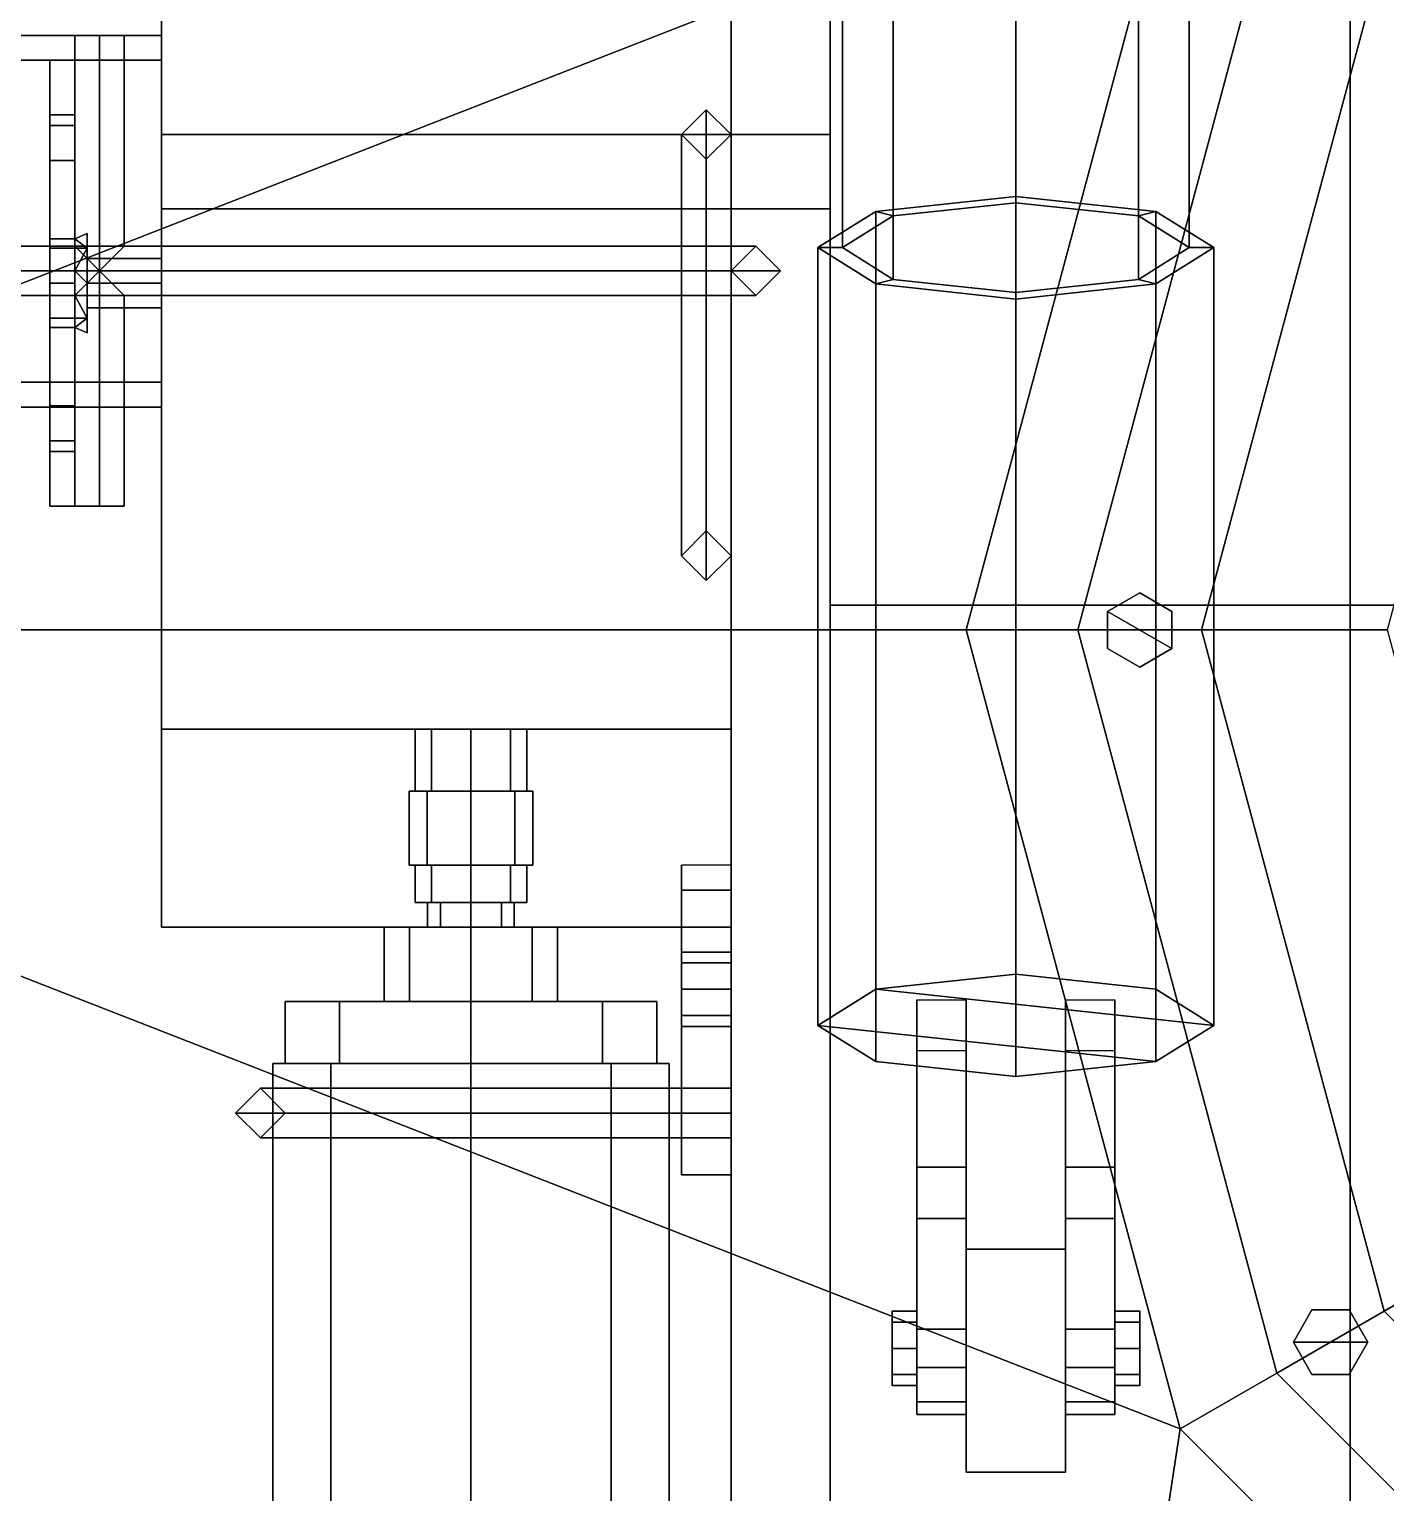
# Model space of a CAD drawing. Header units: millimetres. Extents: x -3.1 to 3.1, y -6.3 to 13.8.
# Drawn here: x -2.047 to -0.951, y -0.697 to 0.485 of the extents above; entities that cross this region are included whole.
import ezdxf

# ---------------------------------------------------------------- set-up
doc = ezdxf.new("R2010")
doc.units = ezdxf.units.MM
for name, color, linetype in [('cylinder1', 1, 'Continuous'), ('cylinder2', 6, 'Continuous'), ('gun', 1, 'Continuous'), ('turret', 2, 'Continuous'), ('turret_addons', 3, 'Continuous')]:
    doc.layers.add(name, color=color, linetype=linetype)

msp = doc.modelspace()

# ---------------------------------------------------------------- linework, layer by layer
for points in [[(-1.57, 2.7193), (-3.14, 0), (-2.9, 0, 0.56), (-1.45, 2.5115, 0.56)], [(-1.45, 2.5115, 0.56), (-2.9, 0, 0.56), (-2.77, 0, 0.56), (-1.385, 2.3989, 0.56)], [(-2.77, 0, 0.52), (-1.385, 2.3989, 0.52), (-1.385, 2.3989, 0.56), (-2.77, 0, 0.56)], [(-1.385, 2.3989, 0.52), (-2.77, 0, 0.52), (-1.1172, 0.645, 0.52)], [(-2.77, 0, 0.52), (-2.77, 0, 0.52), (-1.29, 0, 0.52), (-1.1172, 0.645, 0.52)], [(-1.1172, 0.645, 0.52), (-1.29, 0, 0.52), (-1.29, 0, 0.63), (-1.1172, 0.645, 0.63)], [(-1.1172, 0.645, 0.63), (-1.29, 0, 0.63), (-1.2, 0, 0.63), (-1.0392, 0.6, 0.63)], [(-1.0392, 0.6, 0.63), (-1.2, 0, 0.63), (-1.2, 0, 0.68), (-1.0392, 0.6, 0.68)], [(-1.0392, 0.6, 0.68), (-1.2, 0, 0.68), (-1.1, 0, 0.68), (-0.9526, 0.55, 0.68)], [(-0.9526, 0.55, 0.68), (-1.1, 0, 0.68), (-1.1, 0, 0.75), (-0.9526, 0.55, 0.75)], [(-1.15, 0.03, 0.68), (-1.176, 0.015, 0.68), (-1.176, 0.015, 0.71), (-1.15, 0.03, 0.71)], [(-1.176, 0.015, 0.71), (-1.124, -0.015, 0.71), (-1.124, 0.015, 0.71), (-1.15, 0.03, 0.71)], [(-1.124, 0.015, 0.68), (-1.15, 0.03, 0.68), (-1.15, 0.03, 0.71), (-1.124, 0.015, 0.71)], [(-1.176, 0.015, 0.68), (-1.176, -0.015, 0.68), (-1.176, -0.015, 0.71), (-1.176, 0.015, 0.71)], [(-1.176, -0.015, 0.71), (-1.15, -0.03, 0.71), (-1.124, -0.015, 0.71), (-1.176, 0.015, 0.71)], [(-1.124, -0.015, 0.68), (-1.124, 0.015, 0.68), (-1.124, 0.015, 0.71), (-1.124, -0.015, 0.71)], [(-3.14, 0), (-1.57, -2.7193), (-1.45, -2.5115, 0.56), (-2.9, 0, 0.56)], [(-2.9, 0, 0.56), (-1.45, -2.5115, 0.56), (-1.385, -2.3989, 0.56), (-2.77, 0, 0.56)], [(-2.77, 0, 0.52), (-2.77, 0, 0.52), (-1.1172, -0.645, 0.52), (-1.29, 0, 0.52)], [(-1.29, 0, 0.52), (-1.1172, -0.645, 0.52), (-1.1172, -0.645, 0.63), (-1.29, 0, 0.63)], [(-1.29, 0, 0.63), (-1.1172, -0.645, 0.63), (-1.0392, -0.6, 0.63), (-1.2, 0, 0.63)], [(-1.2, 0, 0.63), (-1.0392, -0.6, 0.63), (-1.0392, -0.6, 0.68), (-1.2, 0, 0.68)], [(-1.2, 0, 0.68), (-1.0392, -0.6, 0.68), (-0.9526, -0.55, 0.68), (-1.1, 0, 0.68)], [(-1.1, 0, 0.68), (-0.9526, -0.55, 0.68), (-0.9526, -0.55, 0.75), (-1.1, 0, 0.75)], [(-1.385, -2.3989, 0.52), (-2.77, 0, 0.52), (-2.77, 0, 0.56), (-1.385, -2.3989, 0.56)], [(-2.77, 0, 0.52), (-1.385, -2.3989, 0.52), (-1.1172, -0.645, 0.52)], [(-1.176, -0.015, 0.68), (-1.15, -0.03, 0.68), (-1.15, -0.03, 0.71), (-1.176, -0.015, 0.71)], [(-1.15, -0.03, 0.68), (-1.124, -0.015, 0.68), (-1.124, -0.015, 0.71), (-1.15, -0.03, 0.71)], [(-1.0392, -0.6, 0.68), (-0.6, -1.0392, 0.68), (-0.55, -0.9526, 0.68), (-0.9526, -0.55, 0.68)], [(-1.0109, -0.549, 0.68), (-1.0259, -0.575, 0.68), (-1.0259, -0.575, 0.71), (-1.0109, -0.549, 0.71)], [(-1.0259, -0.575, 0.71), (-0.9659, -0.575, 0.71), (-0.9809, -0.549, 0.71), (-1.0109, -0.549, 0.71)], [(-0.9809, -0.549, 0.68), (-1.0109, -0.549, 0.68), (-1.0109, -0.549, 0.71), (-0.9809, -0.549, 0.71)], [(-0.9659, -0.575, 0.68), (-0.9809, -0.549, 0.68), (-0.9809, -0.549, 0.71), (-0.9659, -0.575, 0.71)], [(-0.9526, -0.55, 0.68), (-0.55, -0.9526, 0.68), (-0.55, -0.9526, 0.75), (-0.9526, -0.55, 0.75)], [(-1.0259, -0.575, 0.68), (-1.0109, -0.601, 0.68), (-1.0109, -0.601, 0.71), (-1.0259, -0.575, 0.71)], [(-1.0109, -0.601, 0.71), (-0.9809, -0.601, 0.71), (-0.9659, -0.575, 0.71), (-1.0259, -0.575, 0.71)], [(-0.9809, -0.601, 0.68), (-0.9659, -0.575, 0.68), (-0.9659, -0.575, 0.71), (-0.9809, -0.601, 0.71)], [(-1.1172, -0.645, 0.63), (-0.645, -1.1172, 0.63), (-0.6, -1.0392, 0.63), (-1.0392, -0.6, 0.63)], [(-1.0392, -0.6, 0.63), (-0.6, -1.0392, 0.63), (-0.6, -1.0392, 0.68), (-1.0392, -0.6, 0.68)], [(-1.0109, -0.601, 0.68), (-0.9809, -0.601, 0.68), (-0.9809, -0.601, 0.71), (-1.0109, -0.601, 0.71)], [(-1.385, -2.3989, 0.52), (-1.385, -2.3989, 0.52), (-0.645, -1.1172, 0.52), (-1.1172, -0.645, 0.52)], [(-1.1172, -0.645, 0.52), (-0.645, -1.1172, 0.52), (-0.645, -1.1172, 0.63), (-1.1172, -0.645, 0.63)]]:
    msp.add_3dface(points)
at = {"layer": 'cylinder1'}
for points in [[(-1.3631, 0.3379, 2.0788), (-1.25, 0.3501, 2.0336), (-1.25, -0.2778, 1.8653), (-1.3631, -0.2899, 1.9106)], [(-1.349, 0.3343, 2.0925), (-1.25, 0.3449, 2.0529), (-1.25, 0.3501, 2.0336), (-1.3631, 0.3379, 2.0788)], [(-1.25, 0.3501, 2.0336), (-1.1369, 0.3379, 2.0788), (-1.1369, -0.2899, 1.9106), (-1.25, -0.2778, 1.8653)], [(-1.25, 0.3449, 2.0529), (-1.151, 0.3343, 2.0925), (-1.1369, 0.3379, 2.0788), (-1.25, 0.3501, 2.0336)], [(-1.41, 0.3087, 2.1881), (-1.3631, 0.3379, 2.0788), (-1.3631, -0.2899, 1.9106), (-1.41, -0.3192, 2.0199)], [(-1.39, 0.3087, 2.1881), (-1.349, 0.3343, 2.0925), (-1.3631, 0.3379, 2.0788), (-1.41, 0.3087, 2.1881)], [(-1.151, 0.3343, 2.0925), (-1.11, 0.3087, 2.1881), (-1.09, 0.3087, 2.1881), (-1.1369, 0.3379, 2.0788)], [(-1.1369, 0.3379, 2.0788), (-1.09, 0.3087, 2.1881), (-1.09, -0.3192, 2.0199), (-1.1369, -0.2899, 1.9106)], [(-1.349, 0.283, 2.2837), (-1.39, 0.3087, 2.1881), (-1.41, 0.3087, 2.1881), (-1.3631, 0.2794, 2.2974)], [(-1.3631, 0.2794, 2.2974), (-1.41, 0.3087, 2.1881), (-1.41, -0.3192, 2.0199), (-1.3631, -0.3485, 2.1292)], [(-1.11, 0.3087, 2.1881), (-1.151, 0.283, 2.2837), (-1.1369, 0.2794, 2.2974), (-1.09, 0.3087, 2.1881)], [(-1.09, 0.3087, 2.1881), (-1.1369, 0.2794, 2.2974), (-1.1369, -0.3485, 2.1292), (-1.09, -0.3192, 2.0199)], [(-1.25, 0.2724, 2.3233), (-1.349, 0.283, 2.2837), (-1.3631, 0.2794, 2.2974), (-1.25, 0.2672, 2.3427)], [(-1.25, 0.2672, 2.3427), (-1.3631, 0.2794, 2.2974), (-1.3631, -0.3485, 2.1292), (-1.25, -0.3606, 2.1744)], [(-1.151, 0.283, 2.2837), (-1.25, 0.2724, 2.3233), (-1.25, 0.2672, 2.3427), (-1.1369, 0.2794, 2.2974)], [(-1.1369, 0.2794, 2.2974), (-1.25, 0.2672, 2.3427), (-1.25, -0.3606, 2.1744), (-1.1369, -0.3485, 2.1292)], [(-1.1369, -0.2899, 1.9106), (-1.09, -0.3192, 2.0199), (-1.3631, -0.2899, 1.9106), (-1.25, -0.2778, 1.8653)], [(-1.09, -0.3192, 2.0199), (-1.1369, -0.3485, 2.1292), (-1.41, -0.3192, 2.0199), (-1.3631, -0.2899, 1.9106)], [(-1.33, -0.4337, 1.9064), (-1.33, -0.4751, 2.0609), (-1.33, -0.3399, 2.0972), (-1.33, -0.2985, 1.9426)], [(-1.29, -0.4337, 1.9064), (-1.33, -0.4337, 1.9064), (-1.33, -0.2985, 1.9426), (-1.29, -0.2985, 1.9426)], [(-1.29, -0.2985, 1.9426), (-1.29, -0.3399, 2.0972), (-1.29, -0.4751, 2.0609), (-1.29, -0.4337, 1.9064)], [(-1.21, -0.4337, 1.9064), (-1.21, -0.4751, 2.0609), (-1.21, -0.3399, 2.0972), (-1.21, -0.2985, 1.9426)], [(-1.17, -0.4337, 1.9064), (-1.21, -0.4337, 1.9064), (-1.21, -0.2985, 1.9426), (-1.17, -0.2985, 1.9426)], [(-1.17, -0.2985, 1.9426), (-1.17, -0.3399, 2.0972), (-1.17, -0.4751, 2.0609), (-1.17, -0.4337, 1.9064)], [(-1.1369, -0.3485, 2.1292), (-1.25, -0.3606, 2.1744), (-1.3631, -0.3485, 2.1292), (-1.41, -0.3192, 2.0199)], [(-1.29, -0.3399, 2.0972), (-1.33, -0.3399, 2.0972), (-1.33, -0.4751, 2.0609), (-1.29, -0.4751, 2.0609)], [(-1.17, -0.3399, 2.0972), (-1.21, -0.3399, 2.0972), (-1.21, -0.4751, 2.0609), (-1.17, -0.4751, 2.0609)], [(-1.33, -0.5645, 1.892), (-1.33, -0.5955, 2.008), (-1.33, -0.4751, 2.0609), (-1.33, -0.4337, 1.9064)], [(-1.29, -0.5645, 1.892), (-1.33, -0.5645, 1.892), (-1.33, -0.4337, 1.9064), (-1.29, -0.4337, 1.9064)], [(-1.29, -0.4337, 1.9064), (-1.29, -0.4751, 2.0609), (-1.29, -0.5955, 2.008), (-1.29, -0.5645, 1.892)], [(-1.21, -0.5645, 1.892), (-1.21, -0.5955, 2.008), (-1.21, -0.4751, 2.0609), (-1.21, -0.4337, 1.9064)], [(-1.17, -0.5645, 1.892), (-1.21, -0.5645, 1.892), (-1.21, -0.4337, 1.9064), (-1.17, -0.4337, 1.9064)], [(-1.17, -0.4337, 1.9064), (-1.17, -0.4751, 2.0609), (-1.17, -0.5955, 2.008), (-1.17, -0.5645, 1.892)], [(-1.29, -0.4751, 2.0609), (-1.33, -0.4751, 2.0609), (-1.33, -0.5955, 2.008), (-1.29, -0.5955, 2.008)], [(-1.17, -0.4751, 2.0609), (-1.21, -0.4751, 2.0609), (-1.21, -0.5955, 2.008), (-1.17, -0.5955, 2.008)], [(-1.33, -0.6231, 1.9177), (-1.33, -0.6335, 1.9564), (-1.33, -0.5955, 2.008), (-1.33, -0.5645, 1.892)], [(-1.29, -0.6231, 1.9177), (-1.33, -0.6231, 1.9177), (-1.33, -0.5645, 1.892), (-1.29, -0.5645, 1.892)], [(-1.29, -0.5645, 1.892), (-1.29, -0.5955, 2.008), (-1.29, -0.6335, 1.9564), (-1.29, -0.6231, 1.9177)], [(-1.21, -0.6231, 1.9177), (-1.21, -0.6335, 1.9564), (-1.21, -0.5955, 2.008), (-1.21, -0.5645, 1.892)], [(-1.17, -0.6231, 1.9177), (-1.21, -0.6231, 1.9177), (-1.21, -0.5645, 1.892), (-1.17, -0.5645, 1.892)], [(-1.17, -0.5645, 1.892), (-1.17, -0.5955, 2.008), (-1.17, -0.6335, 1.9564), (-1.17, -0.6231, 1.9177)], [(-1.29, -0.5955, 2.008), (-1.33, -0.5955, 2.008), (-1.33, -0.6335, 1.9564), (-1.29, -0.6335, 1.9564)], [(-1.17, -0.5955, 2.008), (-1.21, -0.5955, 2.008), (-1.21, -0.6335, 1.9564), (-1.17, -0.6335, 1.9564)], [(-1.29, -0.6335, 1.9564), (-1.33, -0.6335, 1.9564), (-1.33, -0.6231, 1.9177), (-1.29, -0.6231, 1.9177)], [(-1.17, -0.6335, 1.9564), (-1.21, -0.6335, 1.9564), (-1.21, -0.6231, 1.9177), (-1.17, -0.6231, 1.9177)]]:
    msp.add_3dface(points, dxfattribs=at)
at = {"layer": 'cylinder2'}
for points in [[(-1.349, 0.8172, 2.2219), (-1.25, 0.8278, 2.1823), (-1.25, 0.3449, 2.0529), (-1.349, 0.3343, 2.0925)], [(-1.25, 0.8278, 2.1823), (-1.151, 0.8172, 2.2219), (-1.151, 0.3343, 2.0925), (-1.25, 0.3449, 2.0529)], [(-1.39, 0.7916, 2.3175), (-1.349, 0.8172, 2.2219), (-1.349, 0.3343, 2.0925), (-1.39, 0.3087, 2.1881)], [(-1.151, 0.8172, 2.2219), (-1.11, 0.7916, 2.3175), (-1.11, 0.3087, 2.1881), (-1.151, 0.3343, 2.0925)], [(-1.349, 0.766, 2.4131), (-1.39, 0.7916, 2.3175), (-1.39, 0.3087, 2.1881), (-1.349, 0.283, 2.2837)], [(-1.11, 0.7916, 2.3175), (-1.151, 0.766, 2.4131), (-1.151, 0.283, 2.2837), (-1.11, 0.3087, 2.1881)], [(-1.25, 0.7554, 2.4528), (-1.349, 0.766, 2.4131), (-1.349, 0.283, 2.2837), (-1.25, 0.2724, 2.3233)], [(-1.151, 0.766, 2.4131), (-1.25, 0.7554, 2.4528), (-1.25, 0.2724, 2.3233), (-1.151, 0.283, 2.2837)]]:
    msp.add_3dface(points, dxfattribs=at)
at = {"layer": 'gun'}
for points in [[(-0.98, 0.99, 2.53), (-0.9214, 0.99, 2.3886), (-0.9214, -2.35, 2.3886), (-0.98, -2.35, 2.53)], [(-0.9214, 0.99, 2.6714), (-0.98, 0.99, 2.53), (-0.98, -2.35, 2.53), (-0.9214, -2.35, 2.6714)]]:
    msp.add_3dface(points, dxfattribs=at)
at = {"layer": 'turret'}
for points in [[(-1.48, 1.12, 1.27), (-1.48, 0.34, 2.47), (-1.48, 0.78, 2.69), (-1.48, 1.12, 1.87)], [(-1.48, 1.12, 1.27), (-1.48, -1.21, 1.27), (-1.48, -1.21, 2.05), (-1.48, 0.34, 2.47)], [(-1.4, 0.34, 2.47), (-1.4, 1.12, 1.33), (-1.4, 1.12, 1.87), (-1.4, 0.78, 2.69)], [(-1.4, 0.02, 1.33), (-0.16, 0.02, 1.33), (-0.16, 1.12, 1.33), (-1.4, 1.12, 1.33)], [(-1.4, 0.02, 1.67), (-1.4, 0.02, 1.33), (-1.4, 1.12, 1.33), (-1.4, 0.34, 2.47)], [(-0.55, 0.9526, 0.91), (-0.9526, 0.55, 0.91), (-0.8227, 0.475, 0.91), (-0.475, 0.8227, 0.91)], [(-1.48, 0.34, 2.47), (-1.48, 0.34, 2.63), (-1.48, 0.4, 2.69), (-1.48, 0.78, 2.69)], [(-1.48, 0.4, 2.69), (-1.4, 0.4, 2.69), (-1.4, 0.78, 2.69), (-1.48, 0.78, 2.69)], [(-1.4, 0.34, 2.63), (-1.4, 0.34, 2.47), (-1.4, 0.78, 2.69), (-1.4, 0.4, 2.69)], [(-0.9526, 0.55, 0.75), (-1.1, 0, 0.75), (-1.1, 0, 0.91), (-0.9526, 0.55, 0.91)], [(-0.9526, 0.55, 0.91), (-1.1, 0, 0.91), (-0.95, 0, 0.91), (-0.8227, 0.475, 0.91)], [(-1.48, 0.34, 2.63), (-1.4, 0.34, 2.63), (-1.4, 0.4, 2.69), (-1.48, 0.4, 2.69)], [(-1.48, 0.34, 2.47), (-1.4, 0.34, 2.47), (-1.4, 0.34, 2.63), (-1.48, 0.34, 2.63)], [(-1.48, -1.21, 2.05), (-1.4, -1.21, 2.05), (-1.4, 0.34, 2.47), (-1.48, 0.34, 2.47)], [(-1.4, -1.21, 1.67), (-1.4, 0.02, 1.67), (-1.4, 0.34, 2.47), (-1.4, -1.21, 2.05)], [(-1.4, -1.21, 1.67), (1.4, -1.21, 1.67), (1.4, 0.02, 1.67), (-1.4, 0.02, 1.67)], [(-1.4, 0.02, 1.67), (-0.16, 0.02, 1.67), (-0.16, 0.02, 1.33), (-1.4, 0.02, 1.33)], [(-1.1, 0, 0.75), (-0.9526, -0.55, 0.75), (-0.9526, -0.55, 0.91), (-1.1, 0, 0.91)], [(-1.1, 0, 0.91), (-0.9526, -0.55, 0.91), (-0.8227, -0.475, 0.91), (-0.95, 0, 0.91)], [(-1.48, -0.19, 2.24), (-1.52, -0.19, 2.24), (-1.52, -0.21, 2.35), (-1.48, -0.21, 2.35)], [(-1.52, -0.19, 2.24), (-1.52, -0.41, 2.18), (-1.52, -0.44, 2.25), (-1.52, -0.21, 2.35)], [(-1.52, -0.26, 2.48), (-1.52, -0.21, 2.4), (-1.52, -0.21, 2.4), (-1.52, -0.26, 2.42)], [(-1.52, -0.26, 2.42), (-1.52, -0.21, 2.4), (-1.52, -0.21, 2.4), (-1.52, -0.2688, 2.3988)], [(-1.52, -0.21, 2.4), (-1.52, -0.44, 2.31), (-1.52, -0.29, 2.39), (-1.52, -0.2688, 2.3988)], [(-1.52, -0.21, 2.4), (-1.48, -0.21, 2.4), (-1.48, -0.21, 2.35), (-1.52, -0.21, 2.35)], [(-1.52, -0.26, 2.48), (-1.48, -0.26, 2.48), (-1.48, -0.21, 2.4), (-1.52, -0.21, 2.4)], [(-1.52, -0.21, 2.35), (-1.52, -0.44, 2.25), (-1.52, -0.44, 2.31), (-1.52, -0.21, 2.4)], [(-1.48, -0.205, 2.3223), (-1.48, -0.205, 2.3223), (-1.48, -0.21, 2.35), (-1.48, -0.44, 2.2586)], [(-1.48, -0.21, 2.4), (-1.48, -0.26, 2.48), (-1.48, -0.26, 2.42), (-1.48, -0.21, 2.4)], [(-1.48, -0.21, 2.4), (-1.48, -0.26, 2.42), (-1.48, -0.2688, 2.3988), (-1.48, -0.21, 2.4)], [(-1.48, -0.44, 2.31), (-1.48, -0.21, 2.4), (-1.48, -0.2688, 2.3988), (-1.48, -0.29, 2.39)], [(-1.48, -0.44, 2.2586), (-1.48, -0.21, 2.35), (-1.48, -0.21, 2.4), (-1.48, -0.44, 2.31)], [(-1.52, -0.29, 2.45), (-1.52, -0.32, 2.48), (-1.52, -0.26, 2.48), (-1.52, -0.2688, 2.4412)], [(-1.52, -0.26, 2.48), (-1.52, -0.26, 2.42), (-1.52, -0.26, 2.42), (-1.52, -0.2688, 2.4412)], [(-1.52, -0.32, 2.48), (-1.48, -0.32, 2.48), (-1.48, -0.26, 2.48), (-1.52, -0.26, 2.48)], [(-1.48, -0.2688, 2.3988), (-1.48, -0.26, 2.42), (-1.52, -0.26, 2.42), (-1.52, -0.2688, 2.3988)], [(-1.48, -0.26, 2.42), (-1.48, -0.2688, 2.4412), (-1.52, -0.2688, 2.4412), (-1.52, -0.26, 2.42)], [(-1.48, -0.29, 2.39), (-1.48, -0.2688, 2.3988), (-1.52, -0.2688, 2.3988), (-1.52, -0.29, 2.39)], [(-1.48, -0.2688, 2.4412), (-1.48, -0.29, 2.45), (-1.52, -0.29, 2.45), (-1.52, -0.2688, 2.4412)], [(-1.48, -0.32, 2.48), (-1.48, -0.29, 2.45), (-1.48, -0.2688, 2.4412), (-1.48, -0.26, 2.48)], [(-1.48, -0.26, 2.42), (-1.48, -0.26, 2.48), (-1.48, -0.2688, 2.4412), (-1.48, -0.26, 2.42)], [(-1.52, -0.44, 2.31), (-1.52, -0.3112, 2.3988), (-1.52, -0.3112, 2.3988), (-1.52, -0.29, 2.39)], [(-1.52, -0.3112, 2.4412), (-1.52, -0.32, 2.48), (-1.52, -0.32, 2.48), (-1.52, -0.29, 2.45)], [(-1.48, -0.3112, 2.3988), (-1.48, -0.29, 2.39), (-1.52, -0.29, 2.39), (-1.52, -0.3112, 2.3988)], [(-1.48, -0.29, 2.45), (-1.48, -0.3112, 2.4412), (-1.52, -0.3112, 2.4412), (-1.52, -0.29, 2.45)], [(-1.48, -0.3112, 2.3988), (-1.48, -0.44, 2.31), (-1.48, -0.29, 2.39), (-1.48, -0.3112, 2.3988)], [(-1.48, -0.32, 2.48), (-1.48, -0.3112, 2.4412), (-1.48, -0.29, 2.45), (-1.48, -0.32, 2.48)], [(-1.52, -0.44, 2.31), (-1.52, -0.32, 2.42), (-1.52, -0.32, 2.42), (-1.52, -0.3112, 2.3988)], [(-1.52, -0.44, 2.31), (-1.52, -0.3112, 2.4412), (-1.52, -0.3112, 2.4412), (-1.52, -0.32, 2.42)], [(-1.52, -0.44, 2.31), (-1.52, -0.32, 2.48), (-1.52, -0.32, 2.48), (-1.52, -0.3112, 2.4412)], [(-1.48, -0.32, 2.42), (-1.48, -0.3112, 2.3988), (-1.52, -0.3112, 2.3988), (-1.52, -0.32, 2.42)], [(-1.48, -0.3112, 2.4412), (-1.48, -0.32, 2.42), (-1.52, -0.32, 2.42), (-1.52, -0.3112, 2.4412)], [(-1.48, -0.32, 2.42), (-1.48, -0.44, 2.31), (-1.48, -0.3112, 2.3988), (-1.48, -0.32, 2.42)], [(-1.48, -0.3112, 2.4412), (-1.48, -0.44, 2.31), (-1.48, -0.32, 2.42), (-1.48, -0.3112, 2.4412)], [(-1.48, -0.32, 2.48), (-1.48, -0.44, 2.31), (-1.48, -0.3112, 2.4412), (-1.48, -0.32, 2.48)], [(-1.52, -0.44, 2.31), (-1.48, -0.44, 2.31), (-1.48, -0.32, 2.48), (-1.52, -0.32, 2.48)], [(-1.52, -0.41, 2.18), (-1.48, -0.41, 2.18), (-1.48, -0.44, 2.25), (-1.52, -0.44, 2.25)], [(-1.52, -0.44, 2.25), (-1.48, -0.44, 2.25), (-1.48, -0.44, 2.31), (-1.52, -0.44, 2.31)], [(-0.9526, -0.55, 0.91), (-0.55, -0.9526, 0.91), (-0.475, -0.8227, 0.91), (-0.8227, -0.475, 0.91)], [(-1.29, -0.68, 1.99), (-1.29, -0.5, 1.99), (-1.29, -0.5, 1.67), (-1.29, -0.68, 1.67)], [(-1.29, -0.5, 1.99), (-1.21, -0.5, 1.99), (-1.21, -0.5, 1.67), (-1.29, -0.5, 1.67)], [(-1.29, -0.68, 1.99), (-1.21, -0.68, 1.99), (-1.21, -0.5, 1.99), (-1.29, -0.5, 1.99)], [(-1.21, -0.68, 1.67), (-1.21, -0.5, 1.67), (-1.21, -0.5, 1.99), (-1.21, -0.68, 1.99)], [(-1.35, -0.6012, 1.9712), (-1.35, -0.55, 1.95), (-1.35, -0.5588, 1.9288), (-1.35, -0.61, 1.95)], [(-1.33, -0.55, 1.95), (-1.33, -0.5588, 1.9288), (-1.35, -0.5588, 1.9288), (-1.35, -0.55, 1.95)], [(-1.35, -0.58, 1.98), (-1.35, -0.5588, 1.9712), (-1.35, -0.55, 1.95), (-1.35, -0.6012, 1.9712)], [(-1.33, -0.5588, 1.9712), (-1.33, -0.55, 1.95), (-1.35, -0.55, 1.95), (-1.35, -0.5588, 1.9712)], [(-1.17, -0.5588, 1.9288), (-1.17, -0.55, 1.95), (-1.15, -0.55, 1.95), (-1.15, -0.5588, 1.9288)], [(-1.17, -0.55, 1.95), (-1.17, -0.5588, 1.9712), (-1.15, -0.5588, 1.9712), (-1.15, -0.55, 1.95)], [(-1.15, -0.5588, 1.9712), (-1.15, -0.61, 1.95), (-1.15, -0.6012, 1.9288), (-1.15, -0.55, 1.95)], [(-1.15, -0.55, 1.95), (-1.15, -0.6012, 1.9288), (-1.15, -0.58, 1.92), (-1.15, -0.5588, 1.9288)], [(-0.9526, -0.55, 0.75), (-0.55, -0.9526, 0.75), (-0.55, -0.9526, 0.91), (-0.9526, -0.55, 0.91)], [(-1.35, -0.61, 1.95), (-1.35, -0.5588, 1.9288), (-1.35, -0.58, 1.92), (-1.35, -0.6012, 1.9288)], [(-1.33, -0.5588, 1.9288), (-1.33, -0.58, 1.92), (-1.35, -0.58, 1.92), (-1.35, -0.5588, 1.9288)], [(-1.33, -0.58, 1.98), (-1.33, -0.5588, 1.9712), (-1.35, -0.5588, 1.9712), (-1.35, -0.58, 1.98)], [(-1.17, -0.58, 1.92), (-1.17, -0.5588, 1.9288), (-1.15, -0.5588, 1.9288), (-1.15, -0.58, 1.92)], [(-1.17, -0.5588, 1.9712), (-1.17, -0.58, 1.98), (-1.15, -0.58, 1.98), (-1.15, -0.5588, 1.9712)], [(-1.15, -0.58, 1.98), (-1.15, -0.6012, 1.9712), (-1.15, -0.61, 1.95), (-1.15, -0.5588, 1.9712)], [(-1.33, -0.58, 1.92), (-1.33, -0.6012, 1.9288), (-1.35, -0.6012, 1.9288), (-1.35, -0.58, 1.92)], [(-1.33, -0.6012, 1.9712), (-1.33, -0.58, 1.98), (-1.35, -0.58, 1.98), (-1.35, -0.6012, 1.9712)], [(-1.17, -0.6012, 1.9288), (-1.17, -0.58, 1.92), (-1.15, -0.58, 1.92), (-1.15, -0.6012, 1.9288)], [(-1.17, -0.58, 1.98), (-1.17, -0.6012, 1.9712), (-1.15, -0.6012, 1.9712), (-1.15, -0.58, 1.98)], [(-1.33, -0.6012, 1.9288), (-1.33, -0.61, 1.95), (-1.35, -0.61, 1.95), (-1.35, -0.6012, 1.9288)], [(-1.33, -0.61, 1.95), (-1.33, -0.6012, 1.9712), (-1.35, -0.6012, 1.9712), (-1.35, -0.61, 1.95)], [(-1.17, -0.61, 1.95), (-1.17, -0.6012, 1.9288), (-1.15, -0.6012, 1.9288), (-1.15, -0.61, 1.95)], [(-1.17, -0.6012, 1.9712), (-1.17, -0.61, 1.95), (-1.15, -0.61, 1.95), (-1.15, -0.6012, 1.9712)], [(-1.29, -0.68, 1.67), (-1.21, -0.68, 1.67), (-1.21, -0.68, 1.99), (-1.29, -0.68, 1.99)]]:
    msp.add_3dface(points, dxfattribs=at)
at = {"layer": 'turret_addons'}
for points in [[(-1.94, 0.78, 2.36), (-1.94, 0.34, 2.36), (-1.94, 0.34, 2.63), (-1.94, 0.78, 2.69)], [(-1.48, 0.78, 2.36), (-1.48, 0.34, 2.36), (-1.94, 0.34, 2.36), (-1.94, 0.78, 2.36)], [(-1.94, 0.78, 2.69), (-1.94, 0.4, 2.69), (-1.48, 0.4, 2.69), (-1.48, 0.78, 2.69)], [(-1.94, 0.78, 2.69), (-1.94, 0.34, 2.63), (-1.94, 0.4, 2.69), (-1.94, 0.78, 2.69)], [(-1.94, 0.65, 2.05), (-1.94, 0.65, 1.37), (-1.94, -0.08, 1.68), (-1.94, -0.08, 2.05)], [(-1.94, -0.08, 1.68), (-1.94, 0.65, 1.37), (-1.94, -0.24, 1.37), (-1.94, -0.24, 1.68)], [(-1.94, -0.24, 1.37), (-1.94, 0.65, 1.37), (-1.48, 0.65, 1.37), (-1.48, -0.24, 1.37)], [(-1.48, -0.08, 2.05), (-1.48, 0.65, 2.05), (-1.94, 0.65, 2.05), (-1.94, -0.08, 2.05)], [(-1.94, 0.46, 1.95), (-1.94, 0.48, 1.93), (-2.08, 0.48, 1.93), (-2.08, 0.46, 1.95)], [(-1.94, 0.48, 1.93), (-1.94, 0.48, 1.77), (-2.08, 0.48, 1.77), (-2.08, 0.48, 1.93)], [(-2.01, 0.48, 0.81), (-1.99, 0.48, 0.79), (-1.99, 0.29, 0.79), (-2.01, 0.31, 0.81)], [(-1.99, 0.48, 0.83), (-2.01, 0.48, 0.81), (-2.01, 0.31, 0.81), (-1.99, 0.29, 0.83)], [(-2.01, 0.48, 0.81), (-1.99, 0.48, 0.83), (-1.97, 0.48, 0.81), (-1.99, 0.48, 0.79)], [(-1.99, 0.48, 0.79), (-1.97, 0.48, 0.81), (-1.97, 0.31, 0.81), (-1.99, 0.29, 0.79)], [(-1.97, 0.48, 0.81), (-1.99, 0.48, 0.83), (-1.99, 0.29, 0.83), (-1.97, 0.31, 0.81)], [(-1.94, 0.2, 1.95), (-1.94, 0.46, 1.95), (-2.08, 0.46, 1.95), (-2.08, 0.2, 1.95)], [(-2.03, 0.379, 1.471), (-2.03, 0.4159, 1.56), (-2.03, 0.46, 1.57), (-2.03, 0.4073, 1.4427)], [(-2.03, 0.4159, 1.58), (-2.03, 0.379, 1.669), (-2.03, 0.4073, 1.6973), (-2.03, 0.46, 1.57)], [(-2.03, 0.46, 1.57), (-2.03, 0.4159, 1.56), (-2.03, 0.4159, 1.58), (-2.03, 0.46, 1.57)], [(-2.03, 0.4073, 1.4427), (-2.03, 0.46, 1.57), (-2.01, 0.46, 1.57), (-2.01, 0.4073, 1.4427)], [(-2.03, 0.46, 1.57), (-2.03, 0.4073, 1.6973), (-2.01, 0.4073, 1.6973), (-2.01, 0.46, 1.57)], [(-2.03, 0.4159, 1.56), (-2.03, 0.3159, 1.56), (-2.03, 0.3159, 1.58), (-2.03, 0.4159, 1.58)], [(-2.01, 0.4159, 1.56), (-2.01, 0.3159, 1.56), (-2.03, 0.3159, 1.56), (-2.03, 0.4159, 1.56)], [(-2.03, 0.4159, 1.58), (-2.03, 0.3159, 1.58), (-2.01, 0.3159, 1.58), (-2.01, 0.4159, 1.58)], [(-2.03, 0.4159, 1.56), (-2.03, 0.379, 1.471), (-2.01, 0.379, 1.471), (-2.01, 0.4159, 1.56)], [(-2.03, 0.379, 1.669), (-2.03, 0.4159, 1.58), (-2.01, 0.4159, 1.58), (-2.01, 0.379, 1.669)], [(-1.52, 0.4, 2.11), (-1.5, 0.42, 2.09), (-1.5, 0.08, 2.09), (-1.52, 0.06, 2.11)], [(-1.5, 0.42, 2.09), (-1.52, 0.4, 2.11), (-1.52, 0.4, 2.36), (-1.5, 0.42, 2.36)], [(-1.5, 0.42, 2.09), (-1.48, 0.4, 2.11), (-1.48, 0.06, 2.11), (-1.5, 0.08, 2.09)], [(-1.48, 0.4, 2.11), (-1.5, 0.42, 2.09), (-1.5, 0.42, 2.36), (-1.48, 0.4, 2.36)], [(-2.03, 0.28, 1.39), (-2.03, 0.4073, 1.4427), (-2.01, 0.4073, 1.4427), (-2.01, 0.28, 1.39)], [(-2.03, 0.29, 1.4341), (-2.03, 0.379, 1.471), (-2.03, 0.4073, 1.4427), (-2.03, 0.28, 1.39)], [(-2.03, 0.4073, 1.6973), (-2.03, 0.28, 1.75), (-2.01, 0.28, 1.75), (-2.01, 0.4073, 1.6973)], [(-2.03, 0.379, 1.669), (-2.03, 0.29, 1.7059), (-2.03, 0.28, 1.75), (-2.03, 0.4073, 1.6973)], [(-1.94, 0.4, 2.69), (-1.94, 0.34, 2.63), (-1.48, 0.34, 2.63), (-1.48, 0.4, 2.69)], [(-1.5, 0.38, 2.13), (-1.52, 0.4, 2.11), (-1.52, 0.06, 2.11), (-1.5, 0.04, 2.13)], [(-1.52, 0.4, 2.11), (-1.5, 0.38, 2.13), (-1.5, 0.38, 2.36), (-1.52, 0.4, 2.36)], [(-1.48, 0.4, 2.11), (-1.5, 0.38, 2.13), (-1.5, 0.04, 2.13), (-1.48, 0.06, 2.11)], [(-1.5, 0.38, 2.13), (-1.48, 0.4, 2.11), (-1.48, 0.4, 2.36), (-1.5, 0.38, 2.36)], [(-2.03, 0.379, 1.471), (-2.03, 0.29, 1.4341), (-2.01, 0.29, 1.4341), (-2.01, 0.379, 1.471)], [(-2.03, 0.29, 1.7059), (-2.03, 0.379, 1.669), (-2.01, 0.379, 1.669), (-2.01, 0.29, 1.7059)], [(-1.94, 0.34, 2.63), (-1.94, 0.34, 2.36), (-1.48, 0.34, 2.36), (-1.48, 0.34, 2.63)], [(-2, 0.32, 1.57), (-2.01, 0.3159, 1.56), (-2.01, 0.3159, 1.58), (-2, 0.32, 1.57)], [(-2, 0.32, 1.57), (-2.01, 0.3159, 1.58), (-2, 0.3083, 1.5983), (-2, 0.32, 1.57)], [(-2, 0.3083, 1.5417), (-2.01, 0.3159, 1.56), (-2, 0.32, 1.57), (-2, 0.3083, 1.5417)], [(-2.4, 0.29, 0.79), (-2.38, 0.31, 0.81), (-1.46, 0.31, 0.81), (-1.44, 0.29, 0.79)], [(-2.38, 0.31, 0.81), (-2.36, 0.29, 0.83), (-1.48, 0.29, 0.83), (-1.46, 0.31, 0.81)], [(-2.03, 0.3083, 1.5417), (-2.03, 0.2517, 1.5417), (-2.03, 0.2441, 1.56), (-2.03, 0.3159, 1.56)], [(-2.03, 0.3159, 1.56), (-2.03, 0.2441, 1.56), (-2.03, 0.2441, 1.58), (-2.03, 0.3159, 1.58)], [(-2.03, 0.3159, 1.58), (-2.03, 0.2441, 1.58), (-2.03, 0.2517, 1.5983), (-2.03, 0.3083, 1.5983)], [(-2.03, 0.3083, 1.5417), (-2.03, 0.3159, 1.56), (-2.01, 0.3159, 1.56), (-2, 0.3083, 1.5417)], [(-2.03, 0.3159, 1.58), (-2.03, 0.3083, 1.5983), (-2, 0.3083, 1.5983), (-2.01, 0.3159, 1.58)], [(-2.03, 0.29, 1.5341), (-2.03, 0.27, 1.5341), (-2.03, 0.2517, 1.5417), (-2.03, 0.3083, 1.5417)], [(-2.03, 0.3083, 1.5983), (-2.03, 0.2517, 1.5983), (-2.03, 0.27, 1.6059), (-2.03, 0.29, 1.6059)], [(-2.03, 0.29, 1.5341), (-2.03, 0.3083, 1.5417), (-2, 0.3083, 1.5417), (-2.01, 0.29, 1.5341)], [(-2.03, 0.3083, 1.5983), (-2.03, 0.29, 1.6059), (-2.01, 0.29, 1.6059), (-2, 0.3083, 1.5983)], [(-2, 0.28, 1.53), (-2.01, 0.29, 1.5341), (-2, 0.3083, 1.5417), (-2, 0.28, 1.53)], [(-2, 0.3083, 1.5983), (-2.01, 0.29, 1.6059), (-2, 0.28, 1.61), (-2, 0.3083, 1.5983)], [(-1.46, 0.31, 0.81), (-1.48, 0.29, 0.83), (-1.48, 0.29, 1.27), (-1.46, 0.31, 1.27)], [(-1.44, 0.29, 0.79), (-1.46, 0.31, 0.81), (-1.46, 0.31, 1.27), (-1.44, 0.29, 1.27)], [(-2, 0.28, 1.55), (-2, 0.3, 1.57), (-1.94, 0.3, 1.57), (-1.94, 0.28, 1.55)], [(-2, 0.3, 1.57), (-2, 0.28, 1.59), (-1.94, 0.28, 1.59), (-1.94, 0.3, 1.57)], [(-2.38, 0.27, 0.81), (-2.4, 0.29, 0.79), (-1.44, 0.29, 0.79), (-1.46, 0.27, 0.81)], [(-2.36, 0.29, 0.83), (-2.38, 0.27, 0.81), (-1.46, 0.27, 0.81), (-1.48, 0.29, 0.83)], [(-2.03, 0.29, 1.4341), (-2.03, 0.29, 1.5341), (-2.01, 0.29, 1.5341), (-2.01, 0.29, 1.4341)], [(-2.03, 0.27, 1.4341), (-2.03, 0.27, 1.5341), (-2.03, 0.29, 1.5341), (-2.03, 0.29, 1.4341)], [(-2.03, 0.28, 1.39), (-2.03, 0.27, 1.4341), (-2.03, 0.29, 1.4341), (-2.03, 0.28, 1.39)], [(-2.01, 0.29, 1.7059), (-2.01, 0.29, 1.6059), (-2.03, 0.29, 1.6059), (-2.03, 0.29, 1.7059)], [(-2.03, 0.29, 1.7059), (-2.03, 0.29, 1.6059), (-2.03, 0.27, 1.6059), (-2.03, 0.27, 1.7059)], [(-2.03, 0.28, 1.75), (-2.03, 0.29, 1.7059), (-2.03, 0.27, 1.7059), (-2.03, 0.28, 1.75)], [(-1.99, 0.1, 0.79), (-2.01, 0.1, 0.81), (-2.01, 0.27, 0.81), (-1.99, 0.29, 0.79)], [(-2.01, 0.1, 0.81), (-1.99, 0.1, 0.83), (-1.99, 0.29, 0.83), (-2.01, 0.27, 0.81)], [(-2, 0.28, 1.53), (-2.01, 0.27, 1.5341), (-2.01, 0.29, 1.5341), (-2, 0.28, 1.53)], [(-2, 0.28, 1.61), (-2.01, 0.29, 1.6059), (-2.01, 0.27, 1.6059), (-2, 0.28, 1.61)], [(-1.97, 0.1, 0.81), (-1.99, 0.1, 0.79), (-1.99, 0.29, 0.79), (-1.97, 0.27, 0.81)], [(-1.99, 0.1, 0.83), (-1.97, 0.1, 0.81), (-1.97, 0.27, 0.81), (-1.99, 0.29, 0.83)], [(-1.48, 0.29, 0.83), (-1.46, 0.27, 0.81), (-1.46, 0.27, 1.27), (-1.48, 0.29, 1.27)], [(-1.46, 0.27, 0.81), (-1.44, 0.29, 0.79), (-1.44, 0.29, 1.27), (-1.46, 0.27, 1.27)], [(-2.03, 0.1527, 1.4427), (-2.03, 0.28, 1.39), (-2.01, 0.28, 1.39), (-2.01, 0.1527, 1.4427)], [(-2.03, 0.181, 1.471), (-2.03, 0.27, 1.4341), (-2.03, 0.28, 1.39), (-2.03, 0.1527, 1.4427)], [(-2.03, 0.28, 1.75), (-2.03, 0.1527, 1.6973), (-2.01, 0.1527, 1.6973), (-2.01, 0.28, 1.75)], [(-2.03, 0.27, 1.7059), (-2.03, 0.181, 1.669), (-2.03, 0.1527, 1.6973), (-2.03, 0.28, 1.75)], [(-2, 0.2517, 1.5417), (-2.01, 0.27, 1.5341), (-2, 0.28, 1.53), (-2, 0.2517, 1.5417)], [(-2, 0.28, 1.61), (-2.01, 0.27, 1.6059), (-2, 0.2517, 1.5983), (-2, 0.28, 1.61)], [(-2, 0.26, 1.57), (-2, 0.28, 1.55), (-1.94, 0.28, 1.55), (-1.94, 0.26, 1.57)], [(-2, 0.28, 1.59), (-2, 0.26, 1.57), (-1.94, 0.26, 1.57), (-1.94, 0.28, 1.59)], [(-2.01, 0.27, 1.4341), (-2.01, 0.27, 1.5341), (-2.03, 0.27, 1.5341), (-2.03, 0.27, 1.4341)], [(-2.03, 0.27, 1.4341), (-2.03, 0.181, 1.471), (-2.01, 0.181, 1.471), (-2.01, 0.27, 1.4341)], [(-2.03, 0.2517, 1.5417), (-2.03, 0.27, 1.5341), (-2.01, 0.27, 1.5341), (-2, 0.2517, 1.5417)], [(-2.03, 0.27, 1.7059), (-2.03, 0.27, 1.6059), (-2.01, 0.27, 1.6059), (-2.01, 0.27, 1.7059)], [(-2.03, 0.181, 1.669), (-2.03, 0.27, 1.7059), (-2.01, 0.27, 1.7059), (-2.01, 0.181, 1.669)], [(-2.03, 0.27, 1.6059), (-2.03, 0.2517, 1.5983), (-2, 0.2517, 1.5983), (-2.01, 0.27, 1.6059)], [(-2.03, 0.2517, 1.5983), (-2.03, 0.2441, 1.58), (-2.01, 0.2441, 1.58), (-2, 0.2517, 1.5983)], [(-2.03, 0.2441, 1.56), (-2.03, 0.2517, 1.5417), (-2, 0.2517, 1.5417), (-2.01, 0.2441, 1.56)], [(-2, 0.2517, 1.5983), (-2.01, 0.2441, 1.58), (-2, 0.24, 1.57), (-2, 0.2517, 1.5983)], [(-2, 0.24, 1.57), (-2.01, 0.2441, 1.56), (-2, 0.2517, 1.5417), (-2, 0.24, 1.57)], [(-2.03, 0.1441, 1.56), (-2.03, 0.2441, 1.56), (-2.01, 0.2441, 1.56), (-2.01, 0.1441, 1.56)], [(-2.01, 0.1441, 1.58), (-2.01, 0.2441, 1.58), (-2.03, 0.2441, 1.58), (-2.03, 0.1441, 1.58)], [(-2.03, 0.1441, 1.58), (-2.03, 0.2441, 1.58), (-2.03, 0.2441, 1.56), (-2.03, 0.1441, 1.56)], [(-2, 0.24, 1.57), (-2.01, 0.2441, 1.58), (-2.01, 0.2441, 1.56), (-2, 0.24, 1.57)], [(-1.94, 0.18, 1.93), (-1.94, 0.2, 1.95), (-2.08, 0.2, 1.95), (-2.08, 0.18, 1.93)], [(-1.94, 0.18, 1.77), (-1.94, 0.18, 1.93), (-2.08, 0.18, 1.93), (-2.08, 0.18, 1.77)], [(-2.03, 0.181, 1.471), (-2.03, 0.1441, 1.56), (-2.01, 0.1441, 1.56), (-2.01, 0.181, 1.471)], [(-2.03, 0.1441, 1.58), (-2.03, 0.181, 1.669), (-2.01, 0.181, 1.669), (-2.01, 0.1441, 1.58)], [(-2.03, 0.1441, 1.56), (-2.03, 0.181, 1.471), (-2.03, 0.1527, 1.4427), (-2.03, 0.1, 1.57)], [(-2.03, 0.181, 1.669), (-2.03, 0.1441, 1.58), (-2.03, 0.1, 1.57), (-2.03, 0.1527, 1.6973)], [(-2.03, 0.1, 1.57), (-2.03, 0.1527, 1.4427), (-2.01, 0.1527, 1.4427), (-2.01, 0.1, 1.57)], [(-2.03, 0.1527, 1.6973), (-2.03, 0.1, 1.57), (-2.01, 0.1, 1.57), (-2.01, 0.1527, 1.6973)], [(-2.03, 0.1, 1.57), (-2.03, 0.1441, 1.58), (-2.03, 0.1441, 1.56), (-2.03, 0.1, 1.57)], [(-2.01, 0.1, 0.81), (-1.99, 0.1, 0.79), (-1.97, 0.1, 0.81), (-1.99, 0.1, 0.83)], [(-1.5, 0.08, 2.05), (-1.52, 0.06, 2.05), (-1.52, 0.06, 2.11), (-1.5, 0.08, 2.09)], [(-1.48, 0.06, 2.05), (-1.5, 0.08, 2.05), (-1.5, 0.08, 2.09), (-1.48, 0.06, 2.11)], [(-1.52, 0.06, 2.05), (-1.5, 0.04, 2.05), (-1.5, 0.04, 2.13), (-1.52, 0.06, 2.11)], [(-1.5, 0.04, 2.05), (-1.48, 0.06, 2.05), (-1.48, 0.06, 2.11), (-1.5, 0.04, 2.13)], [(-1.94, -0.08, 2.05), (-1.94, -0.08, 1.68), (-1.48, -0.08, 1.68), (-1.48, -0.08, 2.05)], [(-1.48, -0.24, 1.68), (-1.48, -0.08, 1.68), (-1.94, -0.08, 1.68), (-1.94, -0.24, 1.68)], [(-1.7218, -0.13, 1.8282), (-1.735, -0.13, 1.86), (-1.735, -0.08, 1.86), (-1.7218, -0.08, 1.8282)], [(-1.735, -0.13, 1.86), (-1.7218, -0.13, 1.8918), (-1.7218, -0.08, 1.8918), (-1.735, -0.08, 1.86)], [(-1.69, -0.13, 1.815), (-1.7218, -0.13, 1.8282), (-1.7218, -0.08, 1.8282), (-1.69, -0.08, 1.815)], [(-1.7218, -0.13, 1.8918), (-1.69, -0.13, 1.905), (-1.69, -0.08, 1.905), (-1.7218, -0.08, 1.8918)], [(-1.6582, -0.13, 1.8282), (-1.69, -0.13, 1.815), (-1.69, -0.08, 1.815), (-1.6582, -0.08, 1.8282)], [(-1.69, -0.13, 1.905), (-1.6582, -0.13, 1.8918), (-1.6582, -0.08, 1.8918), (-1.69, -0.08, 1.905)], [(-1.645, -0.13, 1.86), (-1.6582, -0.13, 1.8282), (-1.6582, -0.08, 1.8282), (-1.645, -0.08, 1.86)], [(-1.6582, -0.13, 1.8918), (-1.645, -0.13, 1.86), (-1.645, -0.08, 1.86), (-1.6582, -0.08, 1.8918)], [(-1.7218, -0.13, 1.8918), (-1.735, -0.13, 1.86), (-1.74, -0.13, 1.86), (-1.7254, -0.13, 1.8954)], [(-1.735, -0.13, 1.86), (-1.7218, -0.13, 1.8282), (-1.7254, -0.13, 1.8246), (-1.74, -0.13, 1.86)], [(-1.7254, -0.19, 1.8246), (-1.74, -0.19, 1.86), (-1.74, -0.13, 1.86), (-1.7254, -0.13, 1.8246)], [(-1.74, -0.19, 1.86), (-1.7254, -0.19, 1.8954), (-1.7254, -0.13, 1.8954), (-1.74, -0.13, 1.86)], [(-1.7218, -0.13, 1.8282), (-1.69, -0.13, 1.815), (-1.69, -0.13, 1.81), (-1.7254, -0.13, 1.8246)], [(-1.69, -0.13, 1.905), (-1.7218, -0.13, 1.8918), (-1.7254, -0.13, 1.8954), (-1.69, -0.13, 1.91)], [(-1.69, -0.19, 1.81), (-1.7254, -0.19, 1.8246), (-1.7254, -0.13, 1.8246), (-1.69, -0.13, 1.81)], [(-1.7254, -0.19, 1.8954), (-1.69, -0.19, 1.91), (-1.69, -0.13, 1.91), (-1.7254, -0.13, 1.8954)], [(-1.69, -0.13, 1.815), (-1.6582, -0.13, 1.8282), (-1.6546, -0.13, 1.8246), (-1.69, -0.13, 1.81)], [(-1.6582, -0.13, 1.8918), (-1.69, -0.13, 1.905), (-1.69, -0.13, 1.91), (-1.6546, -0.13, 1.8954)], [(-1.6546, -0.19, 1.8246), (-1.69, -0.19, 1.81), (-1.69, -0.13, 1.81), (-1.6546, -0.13, 1.8246)], [(-1.69, -0.19, 1.91), (-1.6546, -0.19, 1.8954), (-1.6546, -0.13, 1.8954), (-1.69, -0.13, 1.91)], [(-1.6582, -0.13, 1.8282), (-1.645, -0.13, 1.86), (-1.64, -0.13, 1.86), (-1.6546, -0.13, 1.8246)], [(-1.645, -0.13, 1.86), (-1.6582, -0.13, 1.8918), (-1.6546, -0.13, 1.8954), (-1.64, -0.13, 1.86)], [(-1.64, -0.19, 1.86), (-1.6546, -0.19, 1.8246), (-1.6546, -0.13, 1.8246), (-1.64, -0.13, 1.86)], [(-1.6546, -0.19, 1.8954), (-1.64, -0.19, 1.86), (-1.64, -0.13, 1.86), (-1.6546, -0.13, 1.8954)], [(-1.735, -0.19, 1.86), (-1.7218, -0.19, 1.8918), (-1.7254, -0.19, 1.8954), (-1.74, -0.19, 1.86)], [(-1.7218, -0.19, 1.8282), (-1.735, -0.19, 1.86), (-1.74, -0.19, 1.86), (-1.7254, -0.19, 1.8246)], [(-1.7218, -0.22, 1.8282), (-1.735, -0.22, 1.86), (-1.735, -0.19, 1.86), (-1.7218, -0.19, 1.8282)], [(-1.735, -0.22, 1.86), (-1.7218, -0.22, 1.8918), (-1.7218, -0.19, 1.8918), (-1.735, -0.19, 1.86)], [(-1.69, -0.19, 1.815), (-1.7218, -0.19, 1.8282), (-1.7254, -0.19, 1.8246), (-1.69, -0.19, 1.81)], [(-1.7218, -0.19, 1.8918), (-1.69, -0.19, 1.905), (-1.69, -0.19, 1.91), (-1.7254, -0.19, 1.8954)], [(-1.69, -0.22, 1.815), (-1.7218, -0.22, 1.8282), (-1.7218, -0.19, 1.8282), (-1.69, -0.19, 1.815)], [(-1.7218, -0.22, 1.8918), (-1.69, -0.22, 1.905), (-1.69, -0.19, 1.905), (-1.7218, -0.19, 1.8918)], [(-1.6582, -0.19, 1.8282), (-1.69, -0.19, 1.815), (-1.69, -0.19, 1.81), (-1.6546, -0.19, 1.8246)], [(-1.69, -0.19, 1.905), (-1.6582, -0.19, 1.8918), (-1.6546, -0.19, 1.8954), (-1.69, -0.19, 1.91)], [(-1.6582, -0.22, 1.8282), (-1.69, -0.22, 1.815), (-1.69, -0.19, 1.815), (-1.6582, -0.19, 1.8282)], [(-1.69, -0.22, 1.905), (-1.6582, -0.22, 1.8918), (-1.6582, -0.19, 1.8918), (-1.69, -0.19, 1.905)], [(-1.645, -0.19, 1.86), (-1.6582, -0.19, 1.8282), (-1.6546, -0.19, 1.8246), (-1.64, -0.19, 1.86)], [(-1.6582, -0.19, 1.8918), (-1.645, -0.19, 1.86), (-1.64, -0.19, 1.86), (-1.6546, -0.19, 1.8954)], [(-1.645, -0.22, 1.86), (-1.6582, -0.22, 1.8282), (-1.6582, -0.19, 1.8282), (-1.645, -0.19, 1.86)], [(-1.6582, -0.22, 1.8918), (-1.645, -0.22, 1.86), (-1.645, -0.19, 1.86), (-1.6582, -0.19, 1.8918)], [(-1.725, -0.22, 1.86), (-1.7147, -0.22, 1.8847), (-1.7218, -0.22, 1.8918), (-1.735, -0.22, 1.86)], [(-1.7147, -0.22, 1.8353), (-1.725, -0.22, 1.86), (-1.735, -0.22, 1.86), (-1.7218, -0.22, 1.8282)], [(-1.7147, -0.24, 1.8353), (-1.725, -0.24, 1.86), (-1.725, -0.22, 1.86), (-1.7147, -0.22, 1.8353)], [(-1.725, -0.24, 1.86), (-1.7147, -0.24, 1.8847), (-1.7147, -0.22, 1.8847), (-1.725, -0.22, 1.86)], [(-1.69, -0.22, 1.825), (-1.7147, -0.22, 1.8353), (-1.7218, -0.22, 1.8282), (-1.69, -0.22, 1.815)], [(-1.7147, -0.22, 1.8847), (-1.69, -0.22, 1.895), (-1.69, -0.22, 1.905), (-1.7218, -0.22, 1.8918)], [(-1.69, -0.24, 1.825), (-1.7147, -0.24, 1.8353), (-1.7147, -0.22, 1.8353), (-1.69, -0.22, 1.825)], [(-1.7147, -0.24, 1.8847), (-1.69, -0.24, 1.895), (-1.69, -0.22, 1.895), (-1.7147, -0.22, 1.8847)], [(-1.6653, -0.22, 1.8353), (-1.69, -0.22, 1.825), (-1.69, -0.22, 1.815), (-1.6582, -0.22, 1.8282)], [(-1.69, -0.22, 1.895), (-1.6653, -0.22, 1.8847), (-1.6582, -0.22, 1.8918), (-1.69, -0.22, 1.905)], [(-1.6653, -0.24, 1.8353), (-1.69, -0.24, 1.825), (-1.69, -0.22, 1.825), (-1.6653, -0.22, 1.8353)], [(-1.69, -0.24, 1.895), (-1.6653, -0.24, 1.8847), (-1.6653, -0.22, 1.8847), (-1.69, -0.22, 1.895)], [(-1.655, -0.22, 1.86), (-1.6653, -0.22, 1.8353), (-1.6582, -0.22, 1.8282), (-1.645, -0.22, 1.86)], [(-1.6653, -0.22, 1.8847), (-1.655, -0.22, 1.86), (-1.645, -0.22, 1.86), (-1.6582, -0.22, 1.8918)], [(-1.655, -0.24, 1.86), (-1.6653, -0.24, 1.8353), (-1.6653, -0.22, 1.8353), (-1.655, -0.22, 1.86)], [(-1.6653, -0.24, 1.8847), (-1.655, -0.24, 1.86), (-1.655, -0.22, 1.86), (-1.6653, -0.22, 1.8847)], [(-1.94, -0.24, 1.68), (-1.94, -0.24, 1.37), (-1.48, -0.24, 1.37), (-1.48, -0.24, 1.68)], [(-1.76, -0.24, 1.86), (-1.7395, -0.24, 1.9095), (-1.7147, -0.24, 1.8847), (-1.725, -0.24, 1.86)], [(-1.7395, -0.24, 1.8105), (-1.76, -0.24, 1.86), (-1.725, -0.24, 1.86), (-1.7147, -0.24, 1.8353)], [(-1.7395, -0.3, 1.8105), (-1.76, -0.3, 1.86), (-1.76, -0.24, 1.86), (-1.7395, -0.24, 1.8105)], [(-1.76, -0.3, 1.86), (-1.7395, -0.3, 1.9095), (-1.7395, -0.24, 1.9095), (-1.76, -0.24, 1.86)], [(-1.69, -0.24, 1.79), (-1.7395, -0.24, 1.8105), (-1.7147, -0.24, 1.8353), (-1.69, -0.24, 1.825)], [(-1.7395, -0.24, 1.9095), (-1.69, -0.24, 1.93), (-1.69, -0.24, 1.895), (-1.7147, -0.24, 1.8847)], [(-1.69, -0.3, 1.79), (-1.7395, -0.3, 1.8105), (-1.7395, -0.24, 1.8105), (-1.69, -0.24, 1.79)], [(-1.7395, -0.3, 1.9095), (-1.69, -0.3, 1.93), (-1.69, -0.24, 1.93), (-1.7395, -0.24, 1.9095)], [(-1.6405, -0.24, 1.8105), (-1.69, -0.24, 1.79), (-1.69, -0.24, 1.825), (-1.6653, -0.24, 1.8353)], [(-1.69, -0.24, 1.93), (-1.6405, -0.24, 1.9095), (-1.6653, -0.24, 1.8847), (-1.69, -0.24, 1.895)], [(-1.6405, -0.3, 1.8105), (-1.69, -0.3, 1.79), (-1.69, -0.24, 1.79), (-1.6405, -0.24, 1.8105)], [(-1.69, -0.3, 1.93), (-1.6405, -0.3, 1.9095), (-1.6405, -0.24, 1.9095), (-1.69, -0.24, 1.93)], [(-1.62, -0.24, 1.86), (-1.6405, -0.24, 1.8105), (-1.6653, -0.24, 1.8353), (-1.655, -0.24, 1.86)], [(-1.6405, -0.24, 1.9095), (-1.62, -0.24, 1.86), (-1.655, -0.24, 1.86), (-1.6653, -0.24, 1.8847)], [(-1.62, -0.3, 1.86), (-1.6405, -0.3, 1.8105), (-1.6405, -0.24, 1.8105), (-1.62, -0.24, 1.86)], [(-1.6405, -0.3, 1.9095), (-1.62, -0.3, 1.86), (-1.62, -0.24, 1.86), (-1.6405, -0.24, 1.9095)], [(-1.84, -0.3, 1.86), (-1.7961, -0.3, 1.9661), (-1.7395, -0.3, 1.9095), (-1.76, -0.3, 1.86)], [(-1.84, -0.35, 1.86), (-1.7961, -0.35, 1.9661), (-1.7961, -0.3, 1.9661), (-1.84, -0.3, 1.86)], [(-1.7961, -0.3, 1.7539), (-1.84, -0.3, 1.86), (-1.76, -0.3, 1.86), (-1.7395, -0.3, 1.8105)], [(-1.7961, -0.35, 1.7539), (-1.84, -0.35, 1.86), (-1.84, -0.3, 1.86), (-1.7961, -0.3, 1.7539)], [(-1.7961, -0.3, 1.9661), (-1.69, -0.3, 2.01), (-1.69, -0.3, 1.93), (-1.7395, -0.3, 1.9095)], [(-1.69, -0.3, 1.71), (-1.7961, -0.3, 1.7539), (-1.7395, -0.3, 1.8105), (-1.69, -0.3, 1.79)], [(-1.69, -0.35, 1.71), (-1.7961, -0.35, 1.7539), (-1.7961, -0.3, 1.7539), (-1.69, -0.3, 1.71)], [(-1.7961, -0.35, 1.9661), (-1.69, -0.35, 2.01), (-1.69, -0.3, 2.01), (-1.7961, -0.3, 1.9661)], [(-1.69, -0.3, 2.01), (-1.5839, -0.3, 1.9661), (-1.6405, -0.3, 1.9095), (-1.69, -0.3, 1.93)], [(-1.5839, -0.3, 1.7539), (-1.69, -0.3, 1.71), (-1.69, -0.3, 1.79), (-1.6405, -0.3, 1.8105)], [(-1.5839, -0.35, 1.7539), (-1.69, -0.35, 1.71), (-1.69, -0.3, 1.71), (-1.5839, -0.3, 1.7539)], [(-1.69, -0.35, 2.01), (-1.5839, -0.35, 1.9661), (-1.5839, -0.3, 1.9661), (-1.69, -0.3, 2.01)], [(-1.5839, -0.3, 1.9661), (-1.54, -0.3, 1.86), (-1.62, -0.3, 1.86), (-1.6405, -0.3, 1.9095)], [(-1.54, -0.3, 1.86), (-1.5839, -0.3, 1.7539), (-1.6405, -0.3, 1.8105), (-1.62, -0.3, 1.86)], [(-1.5839, -0.35, 1.9661), (-1.54, -0.35, 1.86), (-1.54, -0.3, 1.86), (-1.5839, -0.3, 1.9661)], [(-1.54, -0.35, 1.86), (-1.5839, -0.35, 1.7539), (-1.5839, -0.3, 1.7539), (-1.54, -0.3, 1.86)], [(-1.85, -0.35, 1.86), (-1.8031, -0.35, 1.9731), (-1.7961, -0.35, 1.9661), (-1.84, -0.35, 1.86)], [(-1.85, -0.85, 1.86), (-1.8031, -0.85, 1.9731), (-1.8031, -0.35, 1.9731), (-1.85, -0.35, 1.86)], [(-1.8031, -0.35, 1.7469), (-1.85, -0.35, 1.86), (-1.84, -0.35, 1.86), (-1.7961, -0.35, 1.7539)], [(-1.8031, -0.85, 1.7469), (-1.85, -0.85, 1.86), (-1.85, -0.35, 1.86), (-1.8031, -0.35, 1.7469)], [(-1.69, -0.35, 1.7), (-1.8031, -0.35, 1.7469), (-1.7961, -0.35, 1.7539), (-1.69, -0.35, 1.71)], [(-1.69, -0.85, 1.7), (-1.8031, -0.85, 1.7469), (-1.8031, -0.35, 1.7469), (-1.69, -0.35, 1.7)], [(-1.8031, -0.35, 1.9731), (-1.69, -0.35, 2.02), (-1.69, -0.35, 2.01), (-1.7961, -0.35, 1.9661)], [(-1.8031, -0.85, 1.9731), (-1.69, -0.85, 2.02), (-1.69, -0.35, 2.02), (-1.8031, -0.35, 1.9731)], [(-1.5769, -0.35, 1.7469), (-1.69, -0.35, 1.7), (-1.69, -0.35, 1.71), (-1.5839, -0.35, 1.7539)], [(-1.5769, -0.85, 1.7469), (-1.69, -0.85, 1.7), (-1.69, -0.35, 1.7), (-1.5769, -0.35, 1.7469)], [(-1.69, -0.35, 2.02), (-1.5769, -0.35, 1.9731), (-1.5839, -0.35, 1.9661), (-1.69, -0.35, 2.01)], [(-1.69, -0.85, 2.02), (-1.5769, -0.85, 1.9731), (-1.5769, -0.35, 1.9731), (-1.69, -0.35, 2.02)], [(-1.5769, -0.35, 1.9731), (-1.53, -0.35, 1.86), (-1.54, -0.35, 1.86), (-1.5839, -0.35, 1.9661)], [(-1.53, -0.35, 1.86), (-1.5769, -0.35, 1.7469), (-1.5839, -0.35, 1.7539), (-1.54, -0.35, 1.86)], [(-1.5769, -0.85, 1.9731), (-1.53, -0.85, 1.86), (-1.53, -0.35, 1.86), (-1.5769, -0.35, 1.9731)], [(-1.53, -0.85, 1.86), (-1.5769, -0.85, 1.7469), (-1.5769, -0.35, 1.7469), (-1.53, -0.35, 1.86)], [(-1.86, -0.37, 1.55), (-1.88, -0.39, 1.53), (-1.88, -0.39, 1.86), (-1.86, -0.37, 1.86)], [(-1.88, -0.39, 1.53), (-1.86, -0.37, 1.55), (-1.48, -0.37, 1.55), (-1.48, -0.39, 1.53)], [(-1.88, -0.39, 1.86), (-1.86, -0.41, 1.86), (-1.84, -0.39, 1.86), (-1.86, -0.37, 1.86)], [(-1.84, -0.39, 1.64), (-1.86, -0.37, 1.66), (-1.48, -0.37, 1.66), (-1.48, -0.39, 1.64)], [(-1.86, -0.37, 1.66), (-1.84, -0.39, 1.68), (-1.48, -0.39, 1.68), (-1.48, -0.37, 1.66)], [(-1.84, -0.39, 1.57), (-1.86, -0.37, 1.55), (-1.86, -0.37, 1.86), (-1.84, -0.39, 1.86)], [(-1.86, -0.37, 1.55), (-1.84, -0.39, 1.57), (-1.48, -0.39, 1.57), (-1.48, -0.37, 1.55)], [(-1.88, -0.39, 1.53), (-1.86, -0.41, 1.55), (-1.86, -0.41, 1.86), (-1.88, -0.39, 1.86)], [(-1.86, -0.41, 1.55), (-1.88, -0.39, 1.53), (-1.48, -0.39, 1.53), (-1.48, -0.41, 1.55)], [(-1.84, -0.39, 1.68), (-1.86, -0.41, 1.66), (-1.48, -0.41, 1.66), (-1.48, -0.39, 1.68)], [(-1.86, -0.41, 1.66), (-1.84, -0.39, 1.64), (-1.48, -0.39, 1.64), (-1.48, -0.41, 1.66)], [(-1.86, -0.41, 1.55), (-1.84, -0.39, 1.57), (-1.84, -0.39, 1.86), (-1.86, -0.41, 1.86)], [(-1.84, -0.39, 1.57), (-1.86, -0.41, 1.55), (-1.48, -0.41, 1.55), (-1.48, -0.39, 1.57)]]:
    msp.add_3dface(points, dxfattribs=at)

doc.saveas('drawing.dxf')
